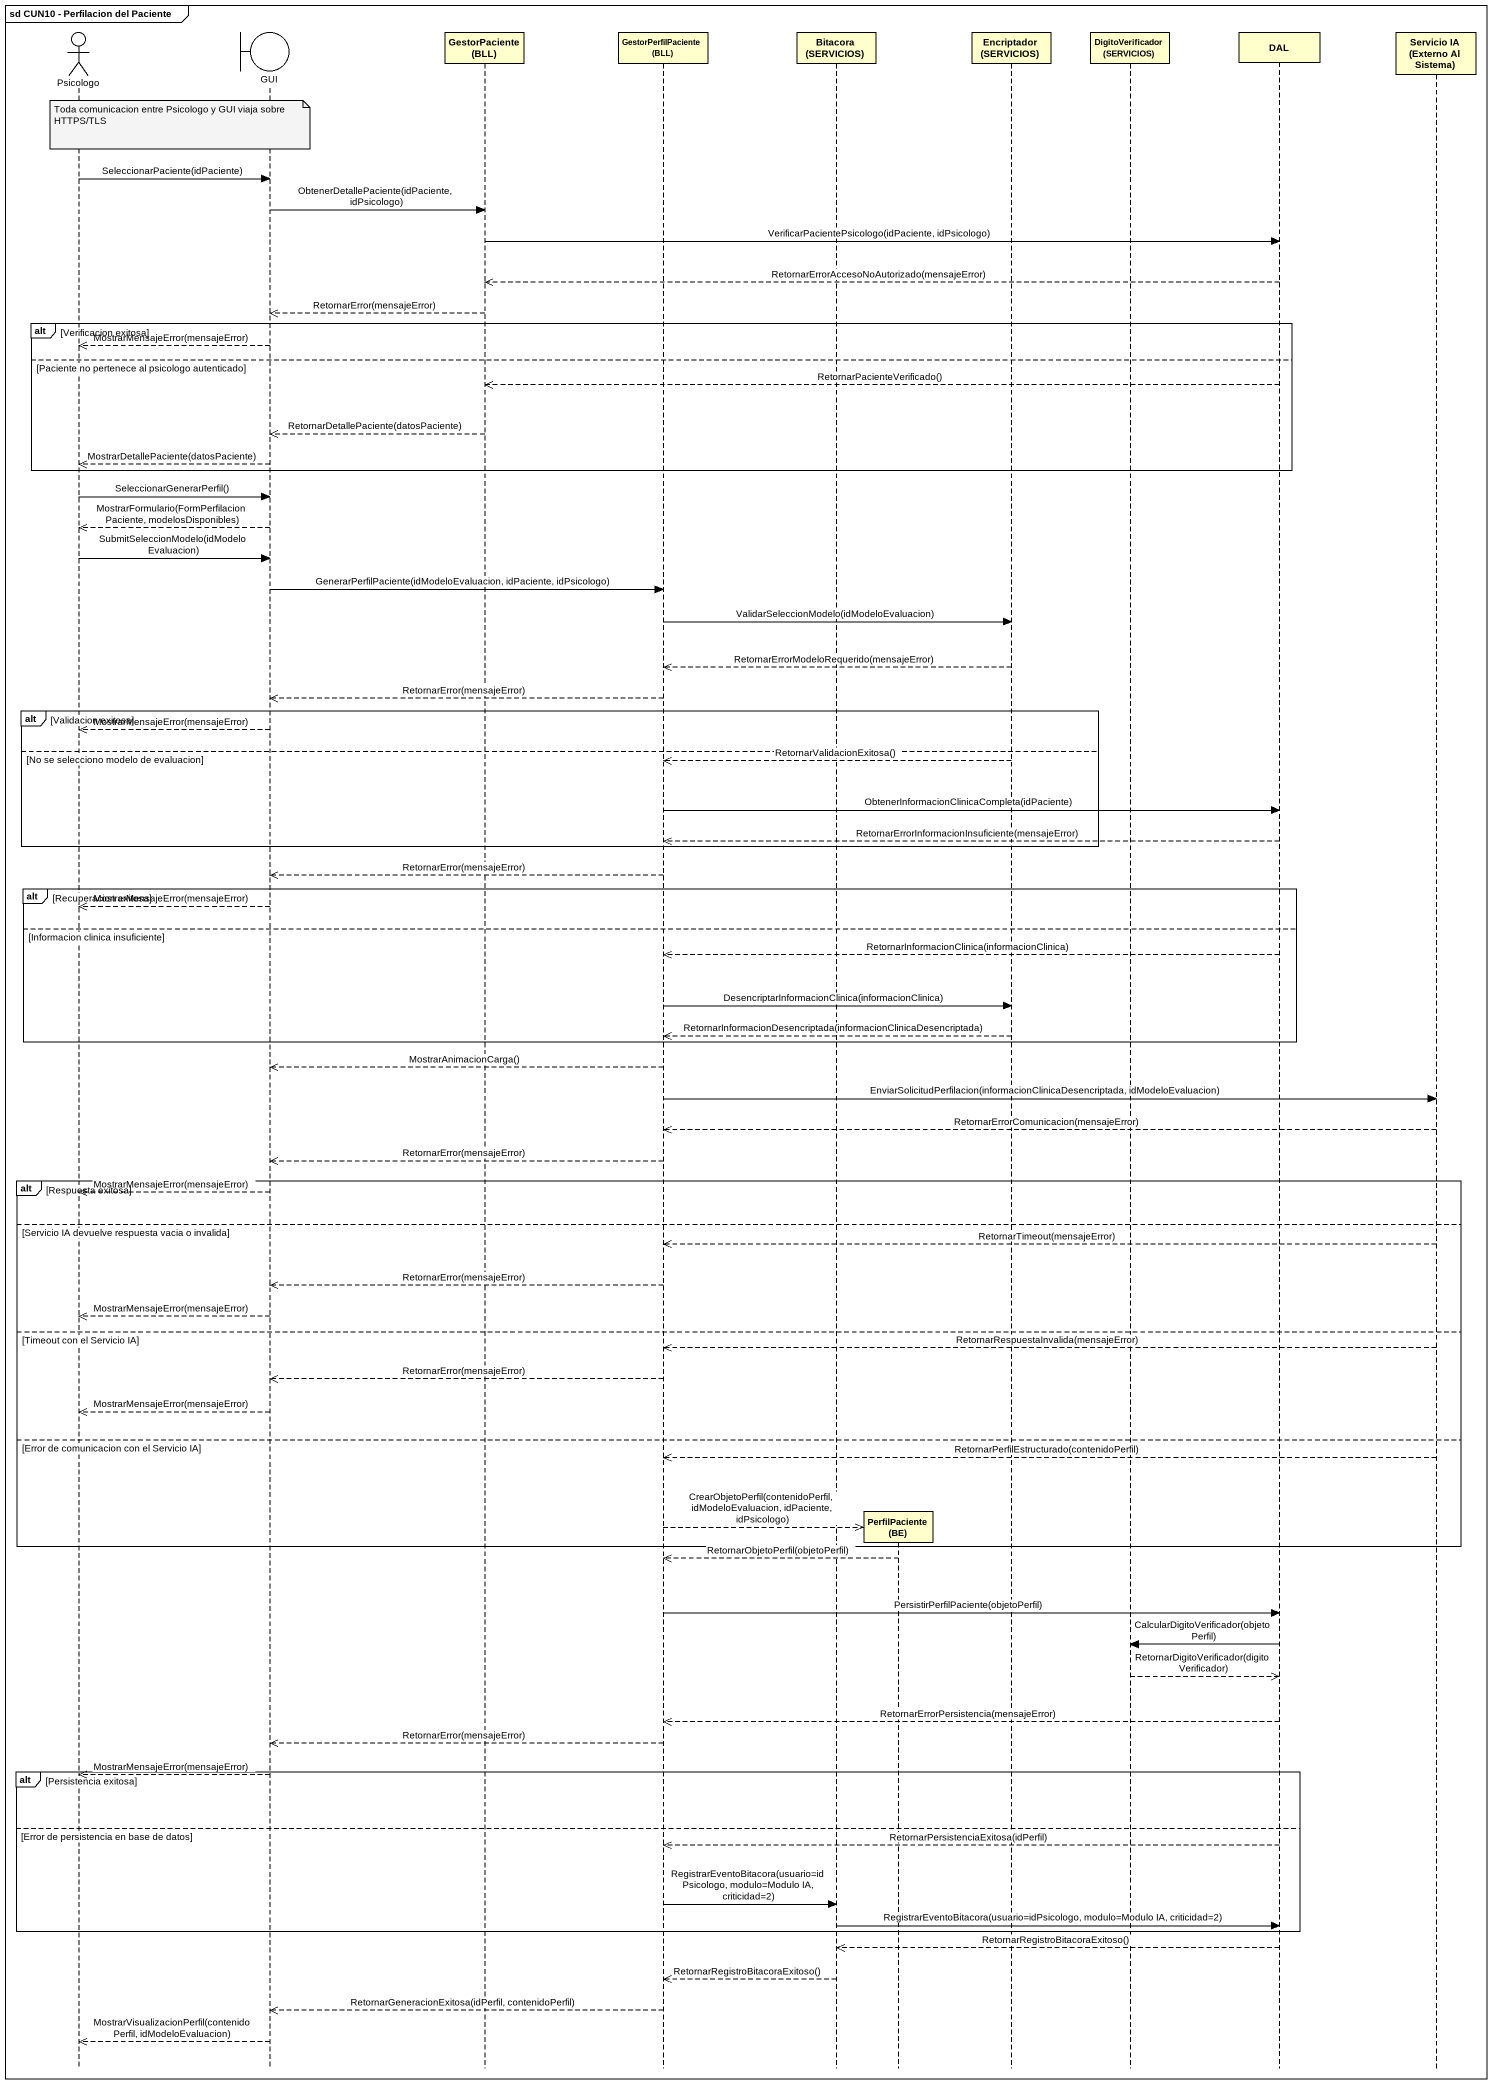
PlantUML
@startuml
mainframe sd CUN10 - Perfilacion del Paciente
hide footbox
actor Psicologo
boundary GUI
participant "GestorPaciente (BLL)" as GestorPaciente_BLL
participant "GestorPerfilPaciente (BLL)" as GestorPerfilPaciente_BLL
participant "Bitacora (SERVICIOS)" as Bitacora_SERVICIOS
participant "PerfilPaciente (BE)" as PerfilPaciente_BE
participant "Encriptador (SERVICIOS)" as Encriptador_SERVICIOS
participant "DigitoVerificador (SERVICIOS)" as DigitoVerificador_SERVICIOS
participant DAL
participant "Servicio IA (Externo Al Sistema)" as Servicio_IA_Externo_Al

note over GUI : Toda comunicacion entre Psicologo y GUI viaja sobre HTTPS/TLS
Psicologo -> GUI : SeleccionarPaciente(idPaciente)
GUI -> GestorPaciente_BLL : ObtenerDetallePaciente(idPaciente, idPsicologo)
GestorPaciente_BLL -> DAL : VerificarPacientePsicologo(idPaciente, idPsicologo)
DAL -->> GestorPaciente_BLL : RetornarErrorAccesoNoAutorizado(mensajeError)
GestorPaciente_BLL -->> GUI : RetornarError(mensajeError)
alt Verificacion exitosa
  GUI -->> Psicologo : MostrarMensajeError(mensajeError)
else Paciente no pertenece al psicologo autenticado
  DAL -->> GestorPaciente_BLL : RetornarPacienteVerificado()
  GestorPaciente_BLL -->> GUI : RetornarDetallePaciente(datosPaciente)
  GUI -->> Psicologo : MostrarDetallePaciente(datosPaciente)
end
Psicologo -> GUI : SeleccionarGenerarPerfil()
GUI -->> Psicologo : MostrarFormulario(FormPerfilacionPaciente, modelosDisponibles)
Psicologo -> GUI : SubmitSeleccionModelo(idModeloEvaluacion)
GUI -> GestorPerfilPaciente_BLL : GenerarPerfilPaciente(idModeloEvaluacion, idPaciente, idPsicologo)
GestorPerfilPaciente_BLL -> Encriptador_SERVICIOS : ValidarSeleccionModelo(idModeloEvaluacion)
Encriptador_SERVICIOS -->> GestorPerfilPaciente_BLL : RetornarErrorModeloRequerido(mensajeError)
GestorPerfilPaciente_BLL -->> GUI : RetornarError(mensajeError)
alt Validacion exitosa
  GUI -->> Psicologo : MostrarMensajeError(mensajeError)
else No se selecciono modelo de evaluacion
  Encriptador_SERVICIOS -->> GestorPerfilPaciente_BLL : RetornarValidacionExitosa()
  GestorPerfilPaciente_BLL -> DAL : ObtenerInformacionClinicaCompleta(idPaciente)
  DAL -->> GestorPerfilPaciente_BLL : RetornarErrorInformacionInsuficiente(mensajeError)
end
GestorPerfilPaciente_BLL -->> GUI : RetornarError(mensajeError)
alt Recuperacion exitosa
  GUI -->> Psicologo : MostrarMensajeError(mensajeError)
else Informacion clinica insuficiente
  DAL -->> GestorPerfilPaciente_BLL : RetornarInformacionClinica(informacionClinica)
  GestorPerfilPaciente_BLL -> Encriptador_SERVICIOS : DesencriptarInformacionClinica(informacionClinica)
  Encriptador_SERVICIOS -->> GestorPerfilPaciente_BLL : RetornarInformacionDesencriptada(informacionClinicaDesencriptada)
end
GestorPerfilPaciente_BLL -->> GUI : MostrarAnimacionCarga()
GestorPerfilPaciente_BLL -> Servicio_IA_Externo_Al : EnviarSolicitudPerfilacion(informacionClinicaDesencriptada, idModeloEvaluacion)
Servicio_IA_Externo_Al -->> GestorPerfilPaciente_BLL : RetornarErrorComunicacion(mensajeError)
GestorPerfilPaciente_BLL -->> GUI : RetornarError(mensajeError)
alt Respuesta exitosa
  GUI -->> Psicologo : MostrarMensajeError(mensajeError)
else Servicio IA devuelve respuesta vacia o invalida
  Servicio_IA_Externo_Al -->> GestorPerfilPaciente_BLL : RetornarTimeout(mensajeError)
  GestorPerfilPaciente_BLL -->> GUI : RetornarError(mensajeError)
  GUI -->> Psicologo : MostrarMensajeError(mensajeError)
else Timeout con el Servicio IA
  Servicio_IA_Externo_Al -->> GestorPerfilPaciente_BLL : RetornarRespuestaInvalida(mensajeError)
  GestorPerfilPaciente_BLL -->> GUI : RetornarError(mensajeError)
  GUI -->> Psicologo : MostrarMensajeError(mensajeError)
else Error de comunicacion con el Servicio IA
  Servicio_IA_Externo_Al -->> GestorPerfilPaciente_BLL : RetornarPerfilEstructurado(contenidoPerfil)
  GestorPerfilPaciente_BLL -->> PerfilPaciente_BE ** : CrearObjetoPerfil(contenidoPerfil, idModeloEvaluacion, idPaciente, idPsicologo)
end
PerfilPaciente_BE -->> GestorPerfilPaciente_BLL : RetornarObjetoPerfil(objetoPerfil)
GestorPerfilPaciente_BLL -> DAL : PersistirPerfilPaciente(objetoPerfil)
DAL -> DigitoVerificador_SERVICIOS : CalcularDigitoVerificador(objetoPerfil)
DigitoVerificador_SERVICIOS -->> DAL : RetornarDigitoVerificador(digitoVerificador)
DAL -->> GestorPerfilPaciente_BLL : RetornarErrorPersistencia(mensajeError)
GestorPerfilPaciente_BLL -->> GUI : RetornarError(mensajeError)
alt Persistencia exitosa
  GUI -->> Psicologo : MostrarMensajeError(mensajeError)
else Error de persistencia en base de datos
  DAL -->> GestorPerfilPaciente_BLL : RetornarPersistenciaExitosa(idPerfil)
  GestorPerfilPaciente_BLL -> Bitacora_SERVICIOS : RegistrarEventoBitacora(usuario=idPsicologo, modulo=Modulo IA, criticidad=2)
  Bitacora_SERVICIOS -> DAL : RegistrarEventoBitacora(usuario=idPsicologo, modulo=Modulo IA, criticidad=2)
end
DAL -->> Bitacora_SERVICIOS : RetornarRegistroBitacoraExitoso()
Bitacora_SERVICIOS -->> GestorPerfilPaciente_BLL : RetornarRegistroBitacoraExitoso()
GestorPerfilPaciente_BLL -->> GUI : RetornarGeneracionExitosa(idPerfil, contenidoPerfil)
GUI -->> Psicologo : MostrarVisualizacionPerfil(contenidoPerfil, idModeloEvaluacion)
@enduml
